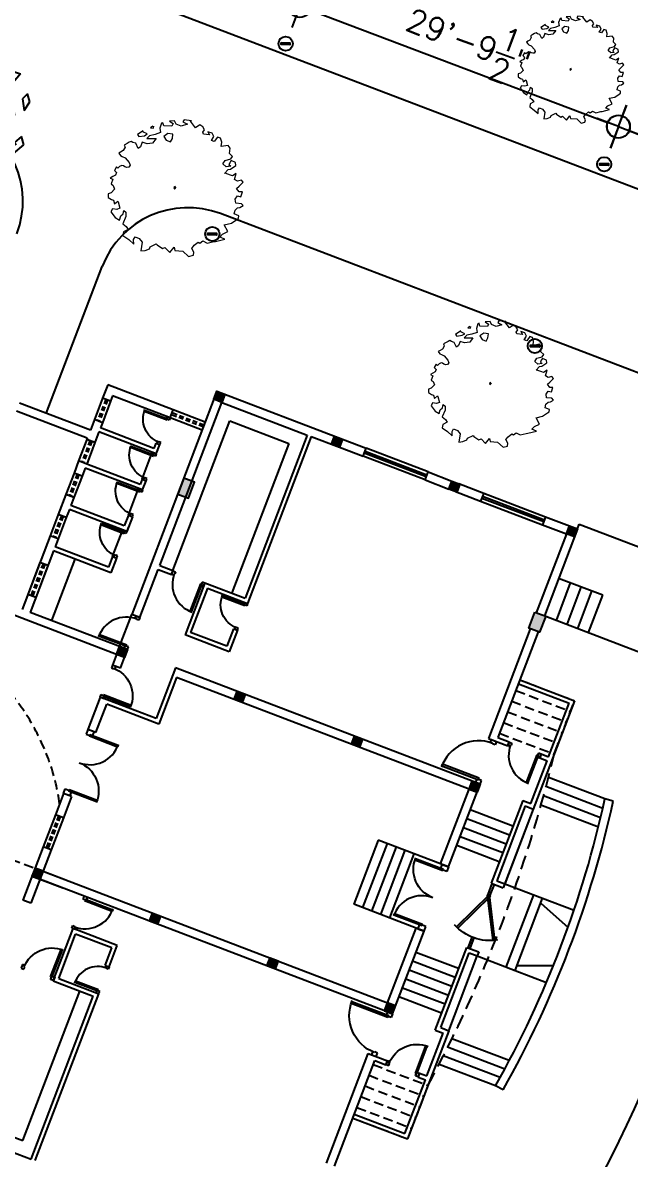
# Model space of a CAD drawing. Extents: x 2080 to 102399, y 2071 to 93424.
# Drawn here: x 78755 to 79393, y 79465 to 80658 of the extents above; entities that cross this region are included whole.
import ezdxf

# ---------------------------------------------------------------- set-up
doc = ezdxf.new("R2010")
doc.units = 0
doc.header["$LTSCALE"] = 20
doc.header["$MEASUREMENT"] = 0
doc.header["$PDMODE"] = 34
doc.header["$PDSIZE"] = 5
doc.linetypes.add('HIDDEN', pattern=[0.375, 0.25, -0.125])
for name, color, linetype in [('COLUMN', 31, 'Continuous'), ('DIMLINE', 254, 'Continuous'), ('DOOR', 1, 'Continuous'), ('ELEC', 11, 'Continuous'), ('proposed tree', 3, 'Continuous'), ('road', 2, 'Continuous'), ('wall', 13, 'Continuous'), ('WINDOW', 4, 'Continuous'), ('window sill', 5, 'Continuous')]:
    doc.layers.add(name, color=color, linetype=linetype)
for name, color, linetype, lineweight in [('h a t c h', 8, 'Continuous', 0), ('Mango tree', 96, 'Continuous', 5), ('sappotta', 114, 'Continuous', 5)]:
    doc.layers.add(name, color=color, linetype=linetype, lineweight=lineweight)
doc.styles.add('STYLE1', font='romans.shx')
doc.dimstyles.get("Standard").update_dxf_attribs({"dimtxt": 24, "dimasz": 12, "dimexe": 0.18, "dimexo": 0.0625, "dimgap": 0, "dimtad": 1, "dimzin": 1, "dimdsep": 46, "dimlunit": 4, "dimtxsty": 'STYLE1', "dimblk": 'BLK', "dimcen": 0, "dimse1": 1, "dimse2": 1, "dimclrt": 3, "dimazin": 0, "dimtfac": 1, "dimtix": 1, "dimtmove": 2, "dimatfit": 3, "dimldrblk": 'BLK', "dimfxl": 1, "dimtolj": 1, "dimtzin": 0, "dimarcsym": 0})

# ---------------------------------------------------------------- blocks, each defined once
blk = doc.blocks.new('NEEM')
at = {"layer": 'sappotta', "linetype": 'Continuous'}
for p, q in [((0.003, 1.132), (-0.083, 1.127)), ((0.03, 1.077), (0.003, 1.132)), ((0.162, 1.144), (0.142, 1.112)), ((0.283, 1.13), (0.162, 1.144)), ((0.267, 1.123), (0.283, 1.13)), ((-0.517, 0.963), (-0.614, 0.901)), ((-0.521, 0.945), (-0.521, 0.945)), ((-0.449, 0.913), (-0.521, 0.945)), ((-0.359, 1.043), (-0.396, 1.016)), ((-0.396, 1.016), (-0.345, 1.011)), ((-0.345, 1.011), (-0.34, 1.039)), ((-0.213, 1.092), (-0.242, 1.007)), ((-0.242, 1.007), (-0.23, 0.935)), ((-0.191, 1.099), (-0.213, 1.092)), ((-0.177, 1.048), (-0.191, 1.099)), ((-0.043, 1.039), (-0.177, 1.048)), ((-0.083, 1.127), (-0.023, 1.083)), ((-0.023, 1.083), (-0.043, 1.039)), ((0.114, 1.043), (0.03, 1.077)), ((0.216, 1.072), (0.114, 1.043)), ((0.142, 1.112), (0.216, 1.072)), ((0.351, 1.016), (0.267, 1.123)), ((0.421, 1.063), (0.351, 1.016)), ((0.473, 1.03), (0.421, 1.063)), ((0.472, 0.942), (0.501, 0.982)), ((0.483, 0.908), (0.472, 0.942)), ((0.501, 0.982), (0.473, 1.03)), ((0.551, 0.95), (0.581, 0.9)), ((0.627, 0.928), (0.551, 0.95)), ((-0.783, 0.757), (-0.83, 0.729)), ((-0.749, 0.774), (-0.783, 0.757)), ((-0.717, 0.789), (-0.749, 0.774)), ((-0.689, 0.772), (-0.717, 0.789)), ((-0.638, 0.758), (-0.689, 0.772)), ((-0.598, 0.672), (-0.638, 0.758)), ((-0.614, 0.901), (-0.589, 0.87)), ((-0.589, 0.87), (-0.494, 0.884)), ((-0.533, 0.776), (-0.562, 0.699)), ((-0.452, 0.75), (-0.533, 0.776)), ((-0.494, 0.884), (-0.449, 0.913)), ((-0.415, 0.884), (-0.459, 0.839)), ((-0.459, 0.839), (-0.303, 0.837)), ((-0.361, 0.762), (-0.452, 0.75)), ((-0.32, 0.906), (-0.415, 0.884)), ((-0.303, 0.837), (-0.361, 0.762)), ((-0.23, 0.935), (-0.32, 0.906)), ((-0.108, 0.922), (-0.177, 0.872)), ((-0.177, 0.872), (-0.139, 0.809)), ((-0.139, 0.809), (-0.067, 0.78)), ((-0.027, 0.908), (-0.108, 0.922)), ((-0.067, 0.78), (-0.034, 0.839)), ((-0.034, 0.839), (-0.027, 0.908)), ((0.581, 0.9), (0.483, 0.908)), ((0.616, 0.806), (0.654, 0.87)), ((0.66, 0.788), (0.616, 0.806)), ((0.654, 0.87), (0.627, 0.928)), ((0.715, 0.86), (0.66, 0.788)), ((0.762, 0.844), (0.715, 0.86)), ((0.783, 0.779), (0.762, 0.844)), ((0.776, 0.704), (0.783, 0.779)), ((-0.892, 0.613), (-0.923, 0.594)), ((-0.923, 0.594), (-0.895, 0.555)), ((-0.85, 0.638), (-0.892, 0.613)), ((-0.818, 0.692), (-0.85, 0.638)), ((-0.83, 0.729), (-0.826, 0.714)), ((-0.826, 0.714), (-0.818, 0.692)), ((-0.562, 0.699), (-0.598, 0.672)), ((0.888, 0.723), (0.776, 0.704)), ((0.924, 0.679), (0.888, 0.723)), ((0.913, 0.591), (0.924, 0.679)), ((0.964, 0.541), (0.913, 0.591)), ((-0.87, 0.389), (-0.908, 0.372)), ((-0.895, 0.555), (-0.868, 0.54)), ((-0.846, 0.386), (-0.87, 0.389)), ((-0.868, 0.54), (-0.818, 0.517)), ((-0.821, 0.367), (-0.846, 0.386)), ((-0.818, 0.517), (-0.752, 0.44)), ((-0.735, 0.394), (-0.757, 0.361)), ((-0.752, 0.44), (-0.735, 0.394)), ((0.804, 0.415), (0.84, 0.475)), ((0.86, 0.367), (0.804, 0.415)), ((0.84, 0.475), (0.934, 0.5)), ((0.933, 0.378), (0.86, 0.367)), ((0.917, 0.437), (0.904, 0.404)), ((0.904, 0.404), (0.933, 0.378)), ((0.942, 0.471), (0.917, 0.437)), ((0.93, 0.332), (1.018, 0.389)), ((0.934, 0.5), (0.964, 0.541)), ((1.014, 0.439), (0.942, 0.471)), ((1.018, 0.389), (1.014, 0.439)), ((-1.023, 0.208), (-1.062, 0.182)), ((-0.978, 0.229), (-1.023, 0.208)), ((-0.96, 0.366), (-0.994, 0.31)), ((-0.994, 0.31), (-0.961, 0.275)), ((-0.961, 0.275), (-0.978, 0.229)), ((-0.935, 0.345), (-0.96, 0.366)), ((-0.908, 0.372), (-0.935, 0.345)), ((-0.788, 0.359), (-0.821, 0.367)), ((-0.757, 0.361), (-0.788, 0.359)), ((0.829, 0.259), (0.888, 0.326)), ((0.838, 0.262), (0.829, 0.259)), ((0.931, 0.228), (0.838, 0.262)), ((0.888, 0.326), (0.93, 0.332)), ((0.962, 0.217), (0.931, 0.228)), ((1.025, 0.259), (0.962, 0.217)), ((0.996, 0.16), (1.025, 0.259)), ((-1.062, 0.182), (-1.02, 0.162)), ((-1.02, 0.162), (-1.049, 0.084)), ((-1.049, 0.084), (-1.017, 0.059)), ((-1.017, 0.059), (-0.991, -0.002)), ((0.02, 0.041), (-0.009, 0.024)), ((-0.009, 0.024), (0, 0)), ((0, 0), (0.014, 0.011)), ((0.014, 0.011), (0.027, 0.031)), ((1.046, 0.129), (0.996, 0.16)), ((1.029, 0.011), (1.074, 0.049)), ((1.074, -0.047), (1.029, 0.011)), ((1.109, 0.149), (1.046, 0.129)), ((1.074, 0.049), (1.137, 0.114)), ((1.137, 0.114), (1.109, 0.149)), ((-1.097, -0.077), (-1.098, -0.14)), ((-1.098, -0.14), (-1.044, -0.173)), ((-1.048, -0.062), (-1.097, -0.077)), ((-0.991, -0.002), (-1.048, -0.062)), ((-1.044, -0.173), (-1.007, -0.185)), ((-1.007, -0.185), (-0.992, -0.244)), ((1.007, -0.166), (1.046, -0.114)), ((1.016, -0.234), (1.007, -0.166)), ((1.046, -0.114), (1.1, -0.129)), ((1.129, -0.047), (1.074, -0.047)), ((1.1, -0.129), (1.129, -0.047)), ((-1.025, -0.325), (-1.052, -0.378)), ((-0.953, -0.336), (-1.025, -0.325)), ((-0.992, -0.244), (-0.937, -0.198)), ((-0.902, -0.318), (-0.953, -0.336)), ((-0.937, -0.198), (-0.93, -0.213)), ((-0.93, -0.213), (-0.902, -0.318)), ((-0.848, -0.411), (-0.837, -0.355)), ((-0.837, -0.355), (-0.803, -0.383)), ((0.992, -0.411), (1.004, -0.349)), ((1.004, -0.349), (1.045, -0.311)), ((1.11, -0.243), (1.016, -0.234)), ((1.045, -0.311), (1.083, -0.306)), ((1.083, -0.306), (1.137, -0.273)), ((1.137, -0.273), (1.11, -0.243)), ((-1.052, -0.378), (-0.982, -0.471)), ((-0.982, -0.471), (-0.91, -0.516)), ((-0.91, -0.516), (-0.888, -0.446)), ((-0.888, -0.446), (-0.848, -0.411)), ((-0.803, -0.452), (-0.853, -0.576)), ((-0.803, -0.383), (-0.803, -0.452)), ((0.943, -0.565), (1.032, -0.503)), ((1.066, -0.443), (0.992, -0.411)), ((1.032, -0.503), (1.061, -0.484)), ((1.061, -0.484), (1.066, -0.443)), ((-0.853, -0.576), (-0.797, -0.619)), ((-0.844, -0.71), (-0.852, -0.77)), ((-0.766, -0.668), (-0.844, -0.71)), ((-0.797, -0.619), (-0.766, -0.668)), ((0.751, -0.797), (0.797, -0.747)), ((0.797, -0.747), (0.887, -0.704)), ((0.826, -0.591), (0.943, -0.565)), ((0.887, -0.704), (0.826, -0.591)), ((-0.852, -0.77), (-0.758, -0.838)), ((-0.758, -0.838), (-0.675, -0.912)), ((-0.676, -0.836), (-0.649, -0.791)), ((-0.675, -0.912), (-0.676, -0.836)), ((-0.649, -0.791), (-0.582, -0.82)), ((-0.582, -0.82), (-0.534, -0.881)), ((-0.534, -0.881), (-0.554, -1.025)), ((-0.401, -0.955), (-0.302, -0.907)), ((-0.302, -0.907), (-0.286, -0.926)), ((-0.286, -0.926), (-0.197, -0.986)), ((0.287, -0.982), (0.327, -0.932)), ((0.327, -0.932), (0.391, -0.879)), ((0.391, -0.879), (0.423, -0.897)), ((0.423, -0.897), (0.47, -0.86)), ((0.47, -0.86), (0.543, -0.896)), ((0.543, -0.896), (0.652, -0.871)), ((0.652, -0.871), (0.68, -0.867)), ((0.68, -0.867), (0.834, -0.828)), ((0.834, -0.828), (0.751, -0.797)), ((-0.554, -1.025), (-0.486, -1.015)), ((-0.486, -1.015), (-0.413, -0.988)), ((-0.413, -0.988), (-0.401, -0.955)), ((-0.197, -0.986), (-0.157, -0.969)), ((-0.157, -0.969), (-0.078, -1.049)), ((-0.078, -1.049), (-0.006, -0.96)), ((-0.006, -0.96), (0.006, -1.017)), ((0.006, -1.017), (0.139, -1.026)), ((0.139, -1.026), (0.236, -1.115)), ((0.236, -1.115), (0.314, -1.096)), ((0.324, -1.046), (0.287, -0.982)), ((0.314, -1.096), (0.324, -1.046))]:
    blk.add_line(p, q, dxfattribs=at)
blk = doc.blocks.new('DR1H902')
at = {"color": 0}
for p, q in [((-0.5, 0), (-0.5, 1)), ((-0.5, 1), (-0.45, 1)), ((-0.45, 0), (-0.45, 1)), ((-0.5, 0), (-0.45, 0))]:
    blk.add_line(p, q, dxfattribs=at)
blk.add_arc((-0.5, 0), 1, 0, 91.707, dxfattribs=at)
blk = doc.blocks.new('A$C3B4262AC')
at = {"layer": 'DOOR'}
for p, q in [((0, 4), (0, 0)), ((2.5, 4), (0, 4)), ((0, 0), (3, 0)), ((2.5, 2.25), (2.5, 4)), ((3, 2.25), (2.5, 2.25)), ((3, 0), (3, 2.25))]:
    blk.add_line(p, q, dxfattribs=at)
blk = doc.blocks.new('A$C1F9E242A')
blk.add_blockref('A$C3B4262AC', (0, 0))
at = {"xscale": -1}
blk.add_blockref('A$C3B4262AC', (36, 0), dxfattribs=at)
at = {"layer": 'DOOR', "xscale": -31, "yscale": 31, "zscale": 68.88888888888889}
blk.add_blockref('DR1H902', (18, 2.25), dxfattribs=at)
blk = doc.blocks.new('*U56')
at = {"rotation": 269.9999999999978}
blk.add_blockref('A$C1F9E242A', (-18, 20), dxfattribs=at)
blk = doc.blocks.new('DO')
at = {"layer": 'DOOR', "yscale": 18, "zscale": 40}
for p, xscale in [((-9, 0), 18), ((9, 0), -18)]:
    blk.add_blockref('DR1H902', p, dxfattribs=dict(at, xscale=xscale))
blk = doc.blocks.new('A$C68234498')
for name, p, xscale, yscale, zscale in [('DO', (-20.96, 2.29), 1.022895622895248, 1.022895622895248, 1.022895622895248), ('A$C3B4262AC', (-41.92, 0), 1.018181818181802, 1.018181818181802, 1.018181818181802)]:
    blk.add_blockref(name, p, dxfattribs=dict(xscale=xscale, yscale=yscale, zscale=zscale))
at = {"extrusion": (0, 0, -1), "xscale": 1.018181818181802, "yscale": 1.018181818181802, "zscale": -1.018181818181818}
blk.add_blockref('A$C3B4262AC', (0, 0), dxfattribs=at)
blk = doc.blocks.new('*U58')
at = {"layer": 'DOOR', "xscale": 0.8588779641413566, "yscale": 0.8588779641413566, "zscale": 0.8588779641413566, "rotation": 89.99999999999787}
blk.add_blockref('A$C68234498', (-14.49, 19.99), dxfattribs=at)
blk = doc.blocks.new('*U59')
at = {"rotation": 359.9999999999992}
blk.add_blockref('A$C1F9E242A', (-36, -2), dxfattribs=at)
blk = doc.blocks.new('*U60')
at = {"xscale": -1, "rotation": 359.9999999999996}
blk.add_blockref('A$C1F9E242A', (0, -2), dxfattribs=at)
blk = doc.blocks.new('*U61')
at = {"xscale": -1, "rotation": 269.9999999999982}
blk.add_blockref('A$C1F9E242A', (-18, -16), dxfattribs=at)
blk = doc.blocks.new('*U62')
at = {"layer": 'DOOR', "xscale": -0.8588779641413566, "yscale": 0.8588779641411275, "zscale": 0.8588779641413162, "rotation": 269.9999999999981}
blk.add_blockref('A$C68234498', (-18.49, 19.99), dxfattribs=at)
blk = doc.blocks.new('A$C51655814')
at = {"layer": 'DOOR', "color": 4}
for p, q in [((23.9, 0), (2.7, 43.2)), ((25.7, 0.9), (4.5, 44.1)), ((22.1, 0.9), (43.3, 44.1)), ((23.9, 0), (45.1, 43.2)), ((23.9, 0), (22.1, 0.9)), ((23.9, 0), (25.7, 0.9))]:
    blk.add_line(p, q, dxfattribs=at)
blk.add_arc((23.9, -1.7), 49.7, 61.2206, 118.7794, dxfattribs=at)
blk = doc.blocks.new('*U33')
at = {"xscale": -1, "rotation": 89.99999999999815}
blk.add_blockref('A$C1F9E242A', (-14, 20), dxfattribs=at)
blk = doc.blocks.new('*U57')
at = {"xscale": -1, "rotation": 269.9999999999982}
blk.add_blockref('A$C1F9E242A', (-18, -16), dxfattribs=at)
blk = doc.blocks.new('*U54')
at = {"xscale": -1}
blk.add_blockref('A$C1F9E242A', (0, -2), dxfattribs=at)
blk = doc.blocks.new('*U34')
at = {"rotation": 89.99999999999781}
blk.add_blockref('A$C1F9E242A', (-14, -16), dxfattribs=at)
blk = doc.blocks.new('A$C11004812')
at = {"layer": 'h a t c h'}
for points in [[(288.8, 1419.7), (279.8, 1419.7), (279.8, 1410.7), (288.8, 1410.7)], [(537.7, 1419.7), (528.8, 1419.7), (528.8, 1410.7), (537.7, 1410.7)], [(708.8, 1419.7), (708.8, 1407.7), (726.8, 1407.7), (726.8, 1419.7)], [(815.3, 1419.7), (824.3, 1419.7), (824.3, 1410.7), (815.3, 1410.7)], [(288.8, 1287.7), (279.8, 1287.7), (279.8, 1278.7), (288.8, 1278.7)], [(537.7, 1287.7), (528.8, 1287.7), (528.8, 1278.7), (537.7, 1278.7)], [(815.3, 1287.7), (824.3, 1287.7), (824.3, 1278.7), (815.3, 1278.7)], [(288.8, 1155.7), (279.8, 1155.7), (279.8, 1146.7), (288.8, 1146.7)], [(537.7, 1155.7), (528.8, 1155.7), (528.8, 1146.7), (537.7, 1146.7)], [(815.3, 1155.7), (824.3, 1155.7), (824.3, 1146.7), (815.3, 1146.7)], [(288.8, 1023.7), (279.8, 1023.7), (279.8, 1014.7), (288.8, 1014.7)], [(537.7, 1023.7), (528.8, 1023.7), (528.8, 1014.7), (537.7, 1014.7)], [(708.8, 1025.2), (708.8, 1013.2), (726.8, 1013.2), (726.8, 1025.2)], [(824.3, 1023.7), (815.3, 1023.7), (815.3, 1014.7), (824.3, 1014.7)]]:
    blk.add_hatch(color=256, dxfattribs=at).paths.add_polyline_path(points)
at = {"linetype": 'HIDDEN', "ltscale": 2}
for p, q in [((288.8, 1491.8), (288.8, 1419.7)), ((162.8, 1014.7), (162.8, 953.2)), ((174.8, 1014.7), (174.8, 953.2)), ((186.8, 1014.7), (186.8, 953.2)), ((198.8, 1014.7), (198.8, 953.2)), ((210.8, 1014.7), (210.8, 953.2)), ((222.8, 1014.7), (222.8, 953.2)), ((594.8, 1014.7), (594.8, 953.2)), ((606.8, 1014.7), (606.8, 953.2)), ((618.8, 1014.7), (618.8, 953.2)), ((630.8, 1014.7), (630.8, 953.2)), ((642.8, 1014.7), (642.8, 953.2)), ((654.8, 1014.7), (654.8, 953.2)), ((222.8, 953.2), (162.8, 953.2)), ((594.8, 953.2), (654.8, 953.2))]:
    blk.add_line(p, q, dxfattribs=at)
for p, q in [((606.8, 1496.2), (537.7, 1496.2)), ((768.8, 965.2), (768.8, 1014.7)), ((829.5, 1014.7), (829.5, -13.5)), ((726.8, 1013.2), (726.8, 761.2)), ((726.8, 1001.2), (768.8, 1001.2)), ((726.8, 989.2), (768.8, 989.2)), ((726.8, 977.2), (768.8, 977.2)), ((726.8, 965.2), (768.8, 965.2)), ((247.6, 886.8), (247.6, 950.2)), ((257.6, 885.3), (257.6, 949.2)), ((267.6, 884), (267.6, 948.1)), ((277.6, 882.7), (277.6, 947.2)), ((539.9, 882.7), (539.9, 947.2)), ((549.9, 884), (549.9, 948.1)), ((559.9, 885.3), (559.9, 949.2)), ((569.9, 886.8), (569.9, 950.2)), ((246.8, 877.8), (247.6, 886.8)), ((570.7, 877.8), (569.9, 886.8))]:
    blk.add_line(p, q)
at = {"ltscale": 5}
for p, q in [((623.3, 1460.2), (653.3, 1460.2)), ((623.3, 1460.2), (653.3, 1460.2)), ((669.8, 1460.2), (699.8, 1460.2)), ((669.8, 1460.2), (699.8, 1460.2)), ((710.2, 1460.2), (740.3, 1460.2)), ((710.2, 1460.2), (740.3, 1460.2)), ((444.7, 1093.7), (372.7, 1093.7)), ((372.7, 1023.7), (372.7, 1093.7)), ((444.7, 1023.7), (444.7, 1093.7)), ((444.7, 1083.7), (372.7, 1083.7)), ((444.7, 1073.7), (372.7, 1073.7)), ((444.7, 1063.7), (372.7, 1063.7)), ((444.7, 1053.7), (372.7, 1053.7)), ((298.8, 966.8), (298.8, 1014.7)), ((308.8, 966.8), (308.8, 1014.7)), ((318.8, 966.8), (318.8, 1014.7)), ((328.8, 966.8), (328.8, 1014.7)), ((338.8, 966.8), (338.8, 1014.7)), ((348.8, 966.8), (348.8, 1014.7)), ((468.7, 966.8), (468.7, 1014.7)), ((478.7, 966.8), (478.7, 1014.7)), ((488.7, 966.8), (488.7, 1014.7)), ((498.7, 966.8), (498.7, 1014.7)), ((508.7, 966.8), (508.7, 1014.7)), ((824.3, 1014.7), (829.5, 1014.7)), ((284.3, 953.2), (368.2, 953.2)), ((368.2, 953.2), (368.2, 910.7)), ((533.2, 953.2), (449.2, 953.2)), ((449.2, 953.2), (449.2, 910.7)), ((368.2, 920.7), (449.2, 920.7)), ((368.2, 910.7), (449.2, 910.7)), ((368.2, 910.7), (368.2, 875.4)), ((373.6, 910.7), (387.4, 874.9)), ((443.9, 910.7), (430.1, 874.9)), ((449.2, 910.7), (449.2, 875.4))]:
    blk.add_line(p, q, dxfattribs=at)
at = {"linetype": 'HIDDEN', "ltscale": 2}
blk.add_arc((248.6, 1623), 232.4, 298.979, 341.3594, dxfattribs=at)
for radius, start, end in [(1076.8, 261.3946, 278.6054), (1085.8, 261.4196, 278.5804)]:
    blk.add_arc((408.7, 1951.5), radius, start, end)
at = {"ltscale": 5}
blk.add_arc((408.7, 2624.3), 1887, 260.8522, 279.1478, dxfattribs=at)
at = {"layer": 'COLUMN'}
for p, q in [((279.8, 1023.8), (288.8, 1023.8)), ((279.8, 1023.7), (279.8, 1014.7)), ((279.8, 1014.7), (288.8, 1014.7)), ((288.8, 1014.7), (288.8, 1023.7)), ((528.8, 1023.7), (537.7, 1023.7)), ((528.8, 1023.7), (528.8, 1014.7)), ((528.8, 1014.7), (537.7, 1014.7)), ((537.7, 1014.7), (537.7, 1023.7))]:
    blk.add_line(p, q, dxfattribs=at)
for points in [[(279.8, 1410.7), (288.8, 1410.7), (288.8, 1419.7), (279.8, 1419.7)], [(537.7, 1410.7), (528.8, 1410.7), (528.8, 1419.7), (537.7, 1419.7)], [(708.8, 1419.7), (708.8, 1407.7), (726.8, 1407.7), (726.8, 1419.7)], [(824.3, 1410.7), (815.3, 1410.7), (815.3, 1419.7), (824.3, 1419.7)], [(279.8, 1287.7), (288.8, 1287.7), (288.8, 1278.7), (279.8, 1278.7)], [(528.8, 1287.7), (537.7, 1287.7), (537.7, 1278.7), (528.8, 1278.7)], [(815.3, 1287.7), (824.3, 1287.7), (824.3, 1278.7), (815.3, 1278.7)], [(279.8, 1155.7), (288.8, 1155.7), (288.8, 1146.7), (279.8, 1146.7)], [(528.8, 1155.7), (537.7, 1155.7), (537.7, 1146.7), (528.8, 1146.7)], [(815.3, 1155.7), (824.3, 1155.7), (824.3, 1146.7), (815.3, 1146.7)], [(726.8, 1025.2), (726.8, 1013.2), (708.8, 1013.2), (708.8, 1025.2)], [(824.3, 1014.7), (815.3, 1014.7), (815.3, 1023.7), (824.3, 1023.7)]]:
    blk.add_lwpolyline(points, close=True, dxfattribs=at)
at = {"layer": 'wall'}
for p, q in [((729.8, 1529.2), (729.8, 1608.7)), ((738.8, 1529.2), (738.8, 1608.7)), ((620.3, 1529.2), (537.7, 1529.2)), ((554.3, 1520.2), (554.3, 1529.2)), ((590.2, 1520.2), (590.2, 1529.2)), ((620.3, 1520.2), (620.3, 1529.2)), ((666.8, 1529.2), (644.3, 1529.2)), ((644.3, 1520.2), (644.3, 1529.2)), ((666.8, 1520.2), (666.8, 1529.2)), ((704.3, 1529.2), (690.8, 1529.2)), ((690.8, 1520.2), (690.8, 1529.2)), ((704.3, 1520.2), (704.3, 1529.2)), ((729.8, 1529.2), (728.3, 1529.2)), ((728.3, 1520.2), (728.3, 1529.2)), ((750.7, 1529.2), (738.8, 1529.2)), ((750.7, 1529.2), (738.8, 1529.2)), ((750.7, 1520.2), (750.7, 1529.2)), ((789.8, 1529.2), (774.8, 1529.2)), ((789.8, 1529.2), (774.8, 1529.2)), ((774.8, 1520.2), (774.8, 1529.2)), ((789.8, 1455.7), (789.8, 1529.2)), ((606.8, 1520.2), (537.7, 1520.2)), ((537.7, 1410.7), (537.7, 1520.2)), ((606.8, 1455.7), (606.8, 1520.2)), ((620.3, 1520.2), (611.3, 1520.2)), ((611.3, 1460.2), (611.3, 1520.2)), ((653.3, 1520.2), (644.3, 1520.2)), ((653.3, 1455.7), (653.3, 1520.2)), ((666.8, 1520.2), (657.8, 1520.2)), ((657.8, 1460.2), (657.8, 1520.2)), ((699.8, 1520.2), (690.8, 1520.2)), ((699.8, 1455.7), (699.8, 1520.2)), ((704.3, 1460.2), (704.3, 1520.2)), ((740.3, 1520.2), (728.3, 1520.2)), ((740.3, 1455.7), (740.3, 1520.2)), ((750.7, 1520.2), (744.8, 1520.2)), ((744.8, 1460.2), (744.8, 1520.2)), ((780.8, 1520.2), (774.8, 1520.2)), ((780.8, 1455.7), (780.8, 1520.2)), ((623.3, 1455.7), (606.8, 1455.7)), ((623.3, 1460.2), (611.3, 1460.2)), ((623.3, 1460.2), (623.3, 1455.7)), ((657.8, 1455.7), (653.3, 1455.7)), ((669.8, 1455.7), (653.3, 1455.7)), ((669.8, 1460.2), (657.8, 1460.2)), ((669.8, 1460.2), (669.8, 1455.7)), ((699.8, 1455.7), (710.2, 1455.7)), ((710.2, 1460.2), (704.3, 1460.2)), ((710.2, 1460.2), (710.2, 1455.7)), ((710.2, 1460.2), (710.2, 1455.7)), ((740.3, 1455.7), (750.7, 1455.7)), ((740.3, 1455.7), (744.8, 1455.7)), ((750.7, 1460.2), (744.8, 1460.2)), ((750.7, 1460.2), (750.7, 1455.7)), ((750.7, 1460.2), (750.7, 1455.7)), ((780.8, 1455.7), (789.8, 1455.7)), ((2.2, 1419.7), (2.2, 1314.7)), ((279.8, 1014.7), (279.8, 1419.7)), ((288.8, 1419.7), (288.8, 1023.7)), ((372.7, 1410.7), (372.7, 1419.7)), ((480.8, 1419.7), (444.7, 1419.7)), ((444.7, 1410.7), (444.7, 1419.7)), ((528.8, 1419.7), (516.8, 1419.7)), ((824.3, 1419.7), (573.7, 1419.7)), ((573.7, 1410.7), (573.7, 1419.7)), ((824.3, 1419.7), (824.3, 1278.7)), ((279.8, 1410.7), (279.8, 1385.1)), ((288.8, 1410.7), (288.8, 1385.1)), ((627.7, 1410.7), (627.7, 1395.8)), ((632.2, 1410.7), (632.2, 1395.8)), ((632.2, 1410.7), (815.3, 1410.7)), ((815.3, 1410.7), (815.3, 1314.7)), ((632.2, 1395.8), (627.7, 1395.8)), ((185.2, 1359.8), (185.2, 1314.7)), ((632.2, 1359.8), (632.2, 1314.7)), ((189.7, 1355.3), (189.7, 1310.2)), ((537.7, 1014.7), (537.7, 1356.8)), ((627.7, 1355.3), (627.7, 1310.2)), ((2.2, 1314.7), (185.2, 1314.7)), ((219.7, 1314.7), (219.7, 1310.2)), ((219.7, 1314.7), (239.3, 1314.7)), ((597.7, 1314.7), (578.2, 1314.7)), ((597.7, 1314.7), (597.7, 1310.2)), ((815.3, 1314.7), (632.2, 1314.7)), ((2.2, 1310.2), (189.7, 1310.2)), ((219.7, 1310.2), (243.8, 1310.2)), ((597.7, 1310.2), (573.7, 1310.2)), ((815.3, 1310.2), (627.7, 1310.2)), ((815.3, 1310.2), (815.3, 1278.7)), ((815.3, 1278.7), (815.3, 1252)), ((824.3, 1278.7), (824.3, 1252)), ((815.3, 1252), (824.3, 1252)), ((815.3, 1182.5), (815.3, 1155.7)), ((815.3, 1182.5), (824.3, 1182.5)), ((824.3, 1182.5), (824.3, 1155.7)), ((815.3, 1148.1), (815.3, 1120)), ((824.3, 1148.1), (824.3, 1120)), ((824.3, 1120), (815.3, 1120)), ((815.3, 1050.5), (815.3, 1023.7)), ((824.3, 1050.5), (815.3, 1050.5)), ((824.3, 1050.5), (824.3, 1014.7)), ((108.8, 1023.7), (231.8, 1023.7)), ((108.8, 1014.7), (227.3, 1014.7)), ((162.8, 1014.7), (162.8, 953.2)), ((167.3, 1014.7), (167.3, 957.8)), ((227.3, 1014.7), (227.3, 1002)), ((231.8, 1023.7), (231.8, 1002)), ((279.8, 1014.7), (288.8, 1014.7)), ((279.8, 1014.7), (372.7, 1014.7)), ((288.8, 1023.7), (372.7, 1023.7)), ((372.7, 1014.7), (372.7, 1023.7)), ((444.7, 1023.7), (528.8, 1023.7)), ((444.7, 1014.7), (537.7, 1014.7)), ((444.7, 1014.7), (444.7, 1023.7)), ((537.7, 1014.7), (528.8, 1014.7)), ((585.7, 1023.7), (585.7, 1002)), ((708.8, 1023.7), (585.7, 1023.7)), ((590.2, 1014.7), (590.2, 1002)), ((590.2, 1014.7), (590.2, 1002)), ((708.8, 1014.7), (590.2, 1014.7)), ((650.3, 1014.7), (650.3, 957.8)), ((654.8, 1014.7), (654.8, 953.2)), ((815.3, 1023.7), (726.8, 1023.7)), ((824.3, 1014.7), (726.8, 1014.7)), ((227.3, 1002), (231.8, 1002)), ((590.2, 1002), (585.7, 1002)), ((227.3, 966), (227.3, 957.8)), ((227.3, 966), (231.8, 966)), ((231.8, 966), (231.8, 957.8)), ((279.8, 966.8), (372.7, 966.8)), ((279.8, 966.8), (279.8, 957.8)), ((372.7, 966.8), (372.7, 953.2)), ((537.7, 966.8), (444.7, 966.8)), ((444.7, 966.8), (444.7, 953.2)), ((537.7, 966.8), (537.7, 957.8)), ((590.2, 966), (585.7, 966)), ((585.7, 966), (585.7, 957.8)), ((590.2, 966), (590.2, 957.8)), ((590.2, 966), (590.2, 957.8)), ((167.3, 957.8), (227.3, 957.8)), ((231.8, 957.8), (279.8, 957.8)), ((284.3, 962.2), (368.2, 962.2)), ((284.3, 962.2), (284.3, 953.2)), ((368.2, 962.2), (368.2, 953.2)), ((533.2, 962.2), (449.2, 962.2)), ((449.2, 962.2), (449.2, 953.2)), ((533.2, 962.2), (533.2, 953.2)), ((537.7, 957.8), (585.7, 957.8)), ((590.2, 957.8), (650.3, 957.8)), ((284.3, 953.2), (162.8, 953.2)), ((372.7, 953.2), (368.2, 953.2)), ((654.8, 953.2), (444.7, 953.2))]:
    blk.add_line(p, q, dxfattribs=at)
at = {"layer": 'wall', "ltscale": 5}
for p, q in [((528.8, 1419.7), (528.8, 1548.7)), ((312.8, 1419.7), (252.8, 1419.7)), ((252.8, 1410.7), (252.8, 1419.7)), ((312.8, 1410.7), (312.8, 1419.7)), ((372.7, 1419.7), (348.8, 1419.7)), ((348.8, 1410.7), (348.8, 1419.7)), ((480.8, 1356.8), (480.8, 1419.7)), ((516.8, 1410.7), (516.8, 1419.7)), ((312.8, 1410.7), (252.8, 1410.7)), ((372.7, 1410.7), (348.8, 1410.7)), ((444.7, 1410.7), (476.3, 1410.7)), ((476.3, 1352.3), (476.3, 1410.7)), ((516.8, 1410.7), (537.7, 1410.7)), ((573.7, 1410.7), (627.7, 1410.7)), ((623.3, 1410.7), (623.3, 1410.7)), ((185.2, 1359.8), (243.8, 1359.8)), ((243.8, 1310.2), (243.8, 1359.8)), ((632.2, 1359.8), (573.7, 1359.8)), ((573.7, 1310.2), (573.7, 1359.8)), ((189.7, 1355.3), (239.3, 1355.3)), ((239.3, 1314.7), (239.3, 1355.3)), ((528.8, 1352.3), (476.3, 1352.3)), ((537.7, 1356.8), (480.8, 1356.8)), ((528.8, 1023.7), (528.8, 1352.3)), ((627.7, 1355.3), (578.2, 1355.3)), ((578.2, 1314.7), (578.2, 1355.3))]:
    blk.add_line(p, q, dxfattribs=at)
at = {"layer": 'wall', "color": 7}
for p, q in [((537.7, 1419.7), (573.7, 1419.7)), ((17.2, 1395.8), (17.2, 1329.7)), ((632.2, 1395.8), (800.2, 1395.8)), ((800.2, 1395.8), (800.2, 1329.7)), ((17.2, 1329.7), (185.2, 1329.7)), ((800.2, 1329.7), (632.2, 1329.7))]:
    blk.add_line(p, q, dxfattribs=at)
at = {"layer": 'wall', "color": 9, "linetype": 'HIDDEN', "ltscale": 3}
blk.add_arc((408.7, 2388.3), 1447.1, 262.6151, 277.3849, dxfattribs=at)
at = {"layer": 'WINDOW', "linetype": 'HIDDEN'}
for p, q in [((590.2, 1525.7), (554.3, 1525.7)), ((590.2, 1523.7), (554.3, 1523.7)), ((644.3, 1525.7), (620.3, 1525.7)), ((644.3, 1523.7), (620.3, 1523.7)), ((690.8, 1525.7), (666.8, 1525.7)), ((690.8, 1523.7), (666.8, 1523.7)), ((728.3, 1525.7), (704.3, 1525.7)), ((728.3, 1523.7), (704.3, 1523.7)), ((774.8, 1525.7), (750.7, 1525.7)), ((774.8, 1523.7), (750.7, 1523.7)), ((784.3, 1419.7), (784.3, 1455.7)), ((786.3, 1419.7), (786.3, 1455.7)), ((348.8, 1416.3), (312.8, 1416.3)), ((348.8, 1414.3), (312.8, 1414.3))]:
    blk.add_line(p, q, dxfattribs=at)
at = {"layer": 'WINDOW'}
for p, q in [((818.8, 1182.5), (818.8, 1252)), ((820.8, 1182.5), (820.8, 1252)), ((818.8, 1120), (818.8, 1050.5)), ((820.8, 1120), (820.8, 1050.5)), ((384.7, 965.6), (372.7, 965.6)), ((384.7, 963.2), (372.7, 963.2)), ((384.7, 965.6), (384.7, 963.2)), ((432.7, 965.6), (444.7, 965.6)), ((432.7, 965.6), (432.7, 963.2)), ((432.7, 963.2), (444.7, 963.2))]:
    blk.add_line(p, q, dxfattribs=at)
at = {"layer": 'window sill'}
for p, q in [((590.2, 1529.2), (554.3, 1529.2)), ((644.3, 1529.2), (620.3, 1529.2)), ((690.8, 1529.2), (666.8, 1529.2)), ((728.3, 1529.2), (704.3, 1529.2)), ((774.8, 1529.2), (750.7, 1529.2)), ((590.2, 1520.2), (554.3, 1520.2)), ((644.3, 1520.2), (620.3, 1520.2)), ((690.8, 1520.2), (666.8, 1520.2)), ((728.3, 1520.2), (704.3, 1520.2)), ((774.8, 1520.2), (750.7, 1520.2)), ((780.8, 1419.7), (780.8, 1455.7)), ((789.8, 1419.7), (789.8, 1455.7)), ((348.8, 1419.7), (312.8, 1419.7)), ((348.8, 1410.7), (312.8, 1410.7)), ((815.3, 1182.5), (815.3, 1252)), ((824.3, 1182.5), (824.3, 1252)), ((815.3, 1120), (815.3, 1050.5)), ((824.3, 1120), (824.3, 1050.5))]:
    blk.add_line(p, q, dxfattribs=at)
at = {"layer": 'DOOR'}
for name, p, xscale, yscale, zscale in [('*U54', (623.3, 1457.4), -0.8333333333284827, 0.8333333333330302, 0.8333333333333334), ('*U54', (669.8, 1457.4), -0.8333333333284827, 0.8333333333330302, 0.8333333333333334), ('*U54', (710.2, 1457.4), -0.8333333333284827, 0.8333333333330302, 0.8333333333333334), ('*U54', (750.7, 1457.4), -0.8333333333284827, 0.8333333333330302, 0.8333333333333334), ('*U59', (279.8, 1017.4), 1.33333333333394, 1.33333333333394, 1.33333333333394), ('*U60', (585.7, 1017.4), 1.33333333333394, 1.33333333333394, 1.33333333333394)]:
    blk.add_blockref(name, p, dxfattribs=dict(at, xscale=xscale, yscale=yscale, zscale=zscale))
at = {"layer": 'DOOR', "rotation": 90}
for name, p in [('*U61', (557.7, 1428.7)), ('*U34', (500.7, 1433.7)), ('*U33', (263.7, 1375.2))]:
    blk.add_blockref(name, p, dxfattribs=at)
at = {"layer": 'DOOR'}
for name, p, xscale, yscale, zscale, rotation in [('*U58', (412.7, 1448.7), 2, 2, 2, 90), ('*U57', (206.4, 1325.2), 0.8333333333330302, 0.8333333333330302, 0.8333333333330302, 90), ('*U57', (611.1, 1325.2), -0.8333333333330302, 0.8333333333330302, 0.8333333333333334, 270), ('*U62', (412.7, 1051.7), 2, 2, 2, 90)]:
    blk.add_blockref(name, p, dxfattribs=dict(at, xscale=xscale, yscale=yscale, zscale=zscale, rotation=rotation))
for p in [(203.7, 1375.8), (245.7, 982)]:
    blk.add_blockref('*U56', p, dxfattribs=at)
at = {"layer": 'DOOR', "xscale": -1}
for p in [(613.8, 1375.8), (571.8, 982)]:
    blk.add_blockref('*U56', p, dxfattribs=at)
at = {"layer": 'DOOR', "color": 4, "xscale": -1, "rotation": 91.48709482393829}
blk.add_blockref('A$C51655814', (432.1, 988.3), dxfattribs=at)
blk = doc.blocks.new('A$C0D9D42C5')
at = {"color": 3, "linetype": 'Continuous'}
for p, q in [((24.2, 179.1), (20.4, 175)), ((41.5, 174.4), (24.2, 179.1)), ((-72, 167.9), (-77.7, 160.5)), ((-58.2, 164.5), (-72, 167.9)), ((-11.6, 169.8), (-22.4, 168.1)), ((-22.4, 168.1), (-21.2, 163.6)), ((-17.8, 164.5), (-11.6, 169.8)), ((20.4, 175), (29.1, 172)), ((29.1, 172), (35.9, 169.9)), ((35.9, 169.9), (35.9, 169.9)), ((38.1, 167.6), (43.1, 170.2)), ((43.1, 170.2), (41.5, 174.4)), ((-77.7, 160.5), (-68, 158.6)), ((-68, 158.6), (-67.3, 161.4)), ((-68, 158.6), (-68, 158.6)), ((-66.4, 159), (-58.2, 164.5)), ((91.7, 158.1), (89.2, 148.9)), ((100, 141.4), (91.7, 158.1)), ((-111.8, 145.3), (-116.8, 138.1)), ((-100.8, 146.1), (-111.8, 145.3)), ((-107.8, 139), (-100.8, 146.1)), ((-96.3, 117.1), (-80.4, 145.2)), ((-80.4, 145.2), (-92.4, 140.1)), ((-58.1, 148), (-64.8, 146.3)), ((-64.8, 146.3), (-63.7, 140.8)), ((-61.7, 140.5), (-56, 144.3)), ((-56, 144.3), (-58.1, 148)), ((89.2, 148.9), (100, 141.4)), ((89.2, 148.9), (97.9, 142)), ((-116.8, 138.1), (-109.6, 137.3)), ((-109.6, 137.3), (-107.8, 139)), ((-92.4, 140.1), (-96.3, 117.1)), ((97.9, 142), (97.9, 142)), ((-129.1, 119.8), (-117.3, 119.2)), ((-123.8, 104.9), (-129.1, 119.8)), ((121, 106.5), (101.7, 130.3)), ((101.7, 130.3), (114.6, 124.4)), ((114.6, 124.4), (121, 106.5)), ((-110.8, 108), (-123.8, 104.9)), ((-117.3, 119.2), (-110.8, 108)), ((135.5, 102.4), (128.5, 115.1)), ((128.5, 115.1), (139.8, 111)), ((139.8, 111), (135.5, 102.4)), ((123.5, 102), (122.7, 98.1)), ((122.7, 98.1), (126.5, 95.9)), ((130.3, 96.7), (123.5, 102)), ((126.5, 95.9), (126.5, 95.9)), ((128.1, 93), (130.3, 96.7)), ((-154.6, 91.5), (-157.1, 80.9)), ((-146.8, 93.9), (-154.6, 91.5)), ((-139.5, 92), (-146.8, 93.9)), ((-138.6, 78.5), (-139.5, 92)), ((142.1, 91.2), (139.5, 77.4)), ((151.6, 69.1), (142.1, 91.2)), ((-157.1, 80.9), (-143.2, 78.1)), ((-143.2, 78.1), (-143.2, 78.1)), ((122.5, 77.8), (125.4, 67.9)), ((140, 69.5), (122.5, 77.8)), ((139.5, 77.4), (151.6, 69.1)), ((-153.6, 70.6), (-169.1, 53.5)), ((-160.5, 53.8), (-153.6, 70.6)), ((125.4, 67.9), (140, 69.5)), ((160.3, 64.8), (154.5, 61.3)), ((154.5, 61.3), (160.2, 50.7)), ((166.9, 57.3), (160.3, 64.8)), ((-169.1, 53.5), (-160.5, 53.8)), ((76.9, 57.1), (66.4, 50)), ((66.4, 50), (85.9, 40)), ((88.6, 50.7), (76.9, 57.1)), ((85.9, 40), (88.6, 50.7)), ((113.4, 56.3), (103.7, 53.4)), ((103.7, 53.4), (110.1, 42.1)), ((110.1, 42.1), (124.3, 51.8)), ((124.3, 51.8), (113.4, 56.3)), ((160.2, 50.7), (166.9, 57.3)), ((118.3, 29.1), (143.9, 46.7)), ((143.9, 46.7), (138, 28.3)), ((-170.4, 30.8), (-180.3, 31.8)), ((-180.3, 31.8), (-179.6, 21)), ((-176.6, 17.8), (-162.8, 26)), ((-162.8, 26), (-170.4, 30.8)), ((54.3, 33), (50.6, -3)), ((59.7, 10.2), (54.3, 33)), ((65, 35.4), (81.7, 17.2)), ((90.5, 22.5), (65, 35.4)), ((91.7, 34.5), (103.6, 13.7)), ((111.6, 22.4), (91.7, 34.5)), ((131.6, 32.3), (118.3, 29.1)), ((138, 28.3), (131.6, 32.3)), ((157.2, 33.4), (149.4, 29.9)), ((149.4, 29.9), (156.7, 27)), ((156.7, 27), (163.9, 20)), ((167.9, 32.6), (157.2, 33.4)), ((165.2, 19.3), (169.2, 25.1)), ((169.2, 25.1), (167.9, 32.6)), ((-179.6, 21), (-179.6, 21)), ((81.7, 17.2), (90.5, 22.5)), ((103.6, 13.7), (102.5, 17.7)), ((103.6, 13.7), (111.6, 22.4)), ((122.2, 14.6), (116.8, 4.5)), ((133.2, 17.3), (122.2, 14.6)), ((123.5, 1.9), (133.2, 17.3)), ((163.9, 20), (163.9, 20)), ((-2.2, 0.1), (-6.6, -2.2)), ((50.6, -3), (59.7, 10.2)), ((78.3, 0.5), (76.1, -3.1)), ((86.3, 1.5), (78.3, 0.5)), ((91.1, -4.2), (86.3, 1.5)), ((116.8, 4.5), (123.5, 1.9)), ((-6.6, -2.2), (-2.1, -4.7)), ((-2.1, -4.7), (0.5, -1.1)), ((24.8, -10.2), (11.2, -8.5)), ((11.2, -8.5), (26.8, -23.8)), ((37.7, -14.4), (24.8, -10.2)), ((76.1, -3.1), (76, -9.8)), ((76, -9.8), (80.3, -8.9)), ((79.9, -9.6), (86.1, -8.1)), ((80.3, -8.9), (80.3, -8.9)), ((86.1, -8.1), (91.1, -4.2)), ((98.3, -10.1), (96.9, -16.7)), ((105.4, -10.6), (98.3, -10.1)), ((117.9, -12.8), (105.4, -10.6)), ((139.4, -7), (131, -8.5)), ((131, -8.5), (135.6, -10.9)), ((135.6, -10.9), (140.5, -12.9)), ((149.2, -8.1), (139.4, -7)), ((145.6, -16.3), (149.2, -8.1)), ((157.3, -10.5), (146, -22.7)), ((155.1, -30.8), (157.3, -10.5)), ((178.7, -6.2), (167.2, -9.6)), ((167.2, -9.6), (171, -23.9)), ((182.9, -19.6), (178.7, -6.2)), ((26.8, -23.8), (37.7, -14.4)), ((42.3, -18.8), (41.7, -21.6)), ((41.7, -21.6), (42.7, -24.2)), ((47.7, -17.9), (42.3, -18.8)), ((44.6, -23.2), (49.4, -21.1)), ((49.4, -21.1), (47.7, -17.9)), ((96.9, -16.7), (104.1, -20.8)), ((104.1, -20.8), (117.9, -12.8)), ((119.1, -21.1), (122.3, -33.4)), ((132.1, -23.2), (119.1, -21.1)), ((136.7, -34.8), (132.1, -23.2)), ((140.5, -12.9), (141.2, -15.3)), ((141.2, -15.3), (141.6, -15.5)), ((146, -22.7), (146.5, -35.9)), ((170.5, -28.2), (182.9, -19.6)), ((-178.8, -24.2), (-168.5, -25.4)), ((-175.2, -37.9), (-178.8, -24.2)), ((-168.5, -25.4), (-175.2, -37.9)), ((32, -34.8), (11.1, -38)), ((14.2, -51.8), (32, -34.8)), ((59.3, -24), (52.8, -48.1)), ((60.5, -32), (59.3, -24)), ((68.4, -39.5), (60.5, -32)), ((87.1, -28.5), (81.5, -44)), ((96.6, -25.9), (87.1, -28.5)), ((93.4, -38.7), (96.6, -25.9)), ((109.9, -29.7), (125.7, -47.8)), ((113.3, -43.4), (109.9, -29.7)), ((122.3, -33.4), (134.2, -34.9)), ((134.2, -34.9), (134.2, -34.9)), ((146.5, -35.9), (155.1, -30.8)), ((171, -23.9), (171, -23.9)), ((11.1, -38), (2.3, -54.8)), ((61.5, -56.1), (68.4, -39.5)), ((81.5, -44), (93.4, -38.7)), ((105.3, -37.6), (103.9, -43.8)), ((103.9, -43.8), (106.3, -47.8)), ((108.7, -36.3), (105.3, -37.6)), ((107.5, -41.5), (108.7, -36.3)), ((114.1, -51.3), (107.5, -41.5)), ((125.7, -47.8), (113.3, -43.4)), ((138.5, -43), (137.4, -48.7)), ((138.5, -43), (139.2, -42.4)), ((157.1, -43), (138.5, -43)), ((151.8, -51.7), (154, -45.1)), ((154, -45.1), (157.1, -43)), ((2.3, -54.8), (14.2, -51.8)), ((34.7, -51.4), (22.4, -56.4)), ((22.4, -56.4), (27.6, -66.7)), ((47.2, -62.3), (34.7, -51.4)), ((52.8, -48.1), (60, -56.5)), ((60, -56.5), (61.5, -56.1)), ((85, -52.5), (75.2, -60.4)), ((85.8, -62.3), (85, -52.5)), ((101.6, -56.3), (97.7, -62.2)), ((97.7, -62.2), (102.1, -58.8)), ((106.3, -47.8), (101.6, -56.3)), ((102.1, -58.8), (107.7, -56.3)), ((107.7, -56.3), (114.1, -51.3)), ((135.2, -58.8), (113.3, -71.7)), ((125.7, -47.8), (125.7, -47.8)), ((125.7, -47.8), (125.7, -47.8)), ((140.5, -63.1), (135.2, -58.8)), ((137.4, -48.7), (142.6, -54.4)), ((142.6, -54.4), (142.6, -54.4)), ((144.7, -56.1), (151.8, -51.7)), ((171.8, -48.3), (156.3, -60)), ((156.3, -60), (166.9, -59.1)), ((166.9, -59.1), (171.8, -48.3)), ((9.9, -70.5), (-10.6, -70.8)), ((-10.6, -70.8), (7.1, -84.6)), ((19.7, -87.1), (9.9, -70.5)), ((27.6, -66.7), (47.2, -62.3)), ((55.7, -68.3), (29.3, -77.3)), ((57.5, -77.6), (55.7, -68.3)), ((75.2, -60.4), (72.3, -71.2)), ((72.3, -71.2), (74.7, -70.2)), ((74.7, -70.2), (85.8, -62.3)), ((96.3, -67.5), (86.2, -81)), ((98.5, -88.9), (96.3, -67.5)), ((113.3, -71.7), (124.7, -69.7)), ((124.7, -69.7), (140.5, -63.1)), ((156, -70.4), (162.6, -68.6)), ((156, -75.5), (156, -70.4)), ((162.6, -68.6), (163.5, -76)), ((-161.6, -77.9), (-156.8, -91)), ((-148.6, -86.2), (-161.6, -77.9)), ((29.3, -77.3), (51.9, -80.6)), ((51.9, -80.6), (57.5, -77.6)), ((76.4, -81), (58.4, -90.4)), ((69.2, -93.7), (76.4, -81)), ((86.2, -81), (82.5, -99.5)), ((111.5, -80.8), (110.1, -87)), ((117.3, -77.7), (111.5, -80.8)), ((127, -84.2), (117.3, -77.7)), ((151.1, -78), (140.5, -90.6)), ((154.5, -86.7), (151.1, -78)), ((163.5, -76), (156, -75.5)), ((-156.8, -91), (-148.6, -86.2)), ((-16.4, -91.3), (-20.5, -98)), ((-2.9, -90.4), (-16.4, -91.3)), ((-5.7, -103.5), (-2.9, -90.4)), ((7.1, -84.6), (19.7, -87.1)), ((58.4, -90.4), (48.9, -104.6)), ((48.9, -104.6), (69.2, -93.7)), ((82.5, -99.5), (98.5, -88.9)), ((110.1, -87), (109, -95.9)), ((109, -95.9), (112.3, -94.6)), ((112.3, -94.6), (120.5, -91.7)), ((120.5, -91.7), (127, -84.2)), ((140.5, -90.6), (145.2, -100.1)), ((145.2, -100.1), (154.5, -86.7)), ((-116.1, -104.2), (-119.4, -125.1)), ((-106.4, -112), (-116.1, -104.2)), ((-20.5, -98), (-16.2, -101.8)), ((-16.2, -101.8), (-5.7, -103.5)), ((-16.2, -101.8), (-16.2, -101.8)), ((-16.2, -101.8), (-16.2, -101.8)), ((32.4, -104.6), (27.5, -114.8)), ((41.1, -106.2), (32.4, -104.6)), ((33.7, -114), (41.1, -106.2)), ((112.9, -104.2), (76.4, -109.8)), ((98.1, -121.5), (112.9, -104.2)), ((-119.4, -125.1), (-106.4, -112)), ((-36.3, -109), (-48.3, -114.4)), ((-48.3, -114.4), (-31.6, -125.2)), ((-27.6, -117.7), (-36.3, -109)), ((-31.6, -125.2), (-27.6, -117.7)), ((17.1, -143), (4.8, -112.4)), ((4.8, -112.4), (20.4, -124.3)), ((27.5, -114.8), (33.7, -114)), ((76.4, -109.8), (75.5, -124.6)), ((-77.5, -119.9), (-101.9, -123.2)), ((-101.9, -123.2), (-97.7, -132.1)), ((-84.4, -135.8), (-77.5, -119.9)), ((-70.6, -130.1), (-61.1, -127.8)), ((-49.2, -140.4), (-70.6, -130.1)), ((-61.1, -127.8), (-49.2, -140.4)), ((20.4, -124.3), (22.8, -134.9)), ((36.9, -131.6), (39.5, -120)), ((39.5, -120), (56, -132)), ((75.5, -124.6), (98.1, -121.5)), ((114.2, -122.3), (111.5, -135.7)), ((111.5, -135.7), (124.8, -130.6)), ((130.2, -120.5), (114.2, -122.3)), ((124.8, -130.6), (130.2, -120.5)), ((-114.9, -137.3), (-100.1, -148.9)), ((-91.3, -144.6), (-114.9, -137.3)), ((-97.7, -132.1), (-84.4, -135.8)), ((-79.8, -146.2), (-70.1, -142.3)), ((-70.1, -142.3), (-68.2, -147.4)), ((-16.9, -141.1), (-26.2, -143.8)), ((-12.3, -149.1), (-16.9, -141.1)), ((22.8, -134.9), (17.1, -143)), ((56, -132), (36.9, -131.6)), ((68.3, -133.8), (68.4, -141.8)), ((90.2, -136.5), (68.3, -133.8)), ((68.4, -141.8), (90.2, -136.5)), ((-100.1, -148.9), (-91.3, -144.6)), ((-76.4, -156.8), (-79.8, -146.2)), ((-69.5, -149.3), (-71.4, -158.1)), ((-68.2, -147.4), (-69.5, -149.3)), ((-49.7, -165.8), (-42.4, -154.9)), ((-42.4, -154.9), (-31, -176.8)), ((-26.2, -143.8), (-25.5, -151.3)), ((-25.5, -151.3), (-12.3, -149.1)), ((27.5, -159.7), (37.5, -147.4)), ((47.9, -152.9), (33, -171.1)), ((37.5, -147.4), (47.9, -152.9)), ((-71.4, -158.1), (-71.4, -158.1)), ((-31, -176.8), (-49.7, -165.8)), ((1.4, -156.9), (-8.3, -171.1)), ((9, -161.2), (1.4, -156.9)), ((1.4, -172.1), (9, -161.2)), ((33, -171.1), (27.5, -159.7)), ((-8.3, -171.1), (1.4, -172.1))]:
    blk.add_line(p, q, dxfattribs=at)
blk = doc.blocks.new('A$C16A84746')
at = {"layer": 'ELEC'}
blk.add_lwpolyline([(14.9, 44.1), (61.5, 44.1), (61.5, 32.9), (14.9, 32.9)], close=True, dxfattribs=at)
blk.add_circle((38.5, 38.5), 38.5, dxfattribs=at)
blk = doc.blocks.new('BLK')
for q in [(0, 2), (-2, 0), (0, -2), (2, 0)]:
    blk.add_line((0, 0), q)
blk.add_circle((0, 0), 1)
blk = doc.blocks.new('*D354')
at = {"layer": 'Defpoints', "color": 0, "ltscale": 0.5, "transparency": 16777216}
for p in [(79031.1, 80635.7), (79380.3, 80548.7), (79365.4, 80509.2)]:
    blk.add_point(p, dxfattribs=at)
at = {"layer": 'DIMLINE', "color": 0, "lineweight": -2, "ltscale": 0.5, "transparency": 16777216}
blk.add_line((79057.2, 80671), (79369.1, 80553), dxfattribs=at)
at = {"layer": 'DIMLINE', "color": 0, "lineweight": -2, "ltscale": 0.5, "transparency": 16777216, "xscale": 12, "yscale": 12, "zscale": 12}
for p, rotation in [((79046, 80675.2), 159.2793651800481), ((79380.3, 80548.7), 339.2793651800482)]:
    blk.add_blockref('BLK', p, dxfattribs=dict(at, rotation=rotation))
at = {"layer": 'DIMLINE', "color": 3, "ltscale": 0.5, "transparency": 16777216, "insert": (79223.1, 80638.2), "char_height": 24, "attachment_point": 5, "rotation": 339.2794, "style": 'STYLE1'}
blk.add_mtext('\\A1;29\'-9{\\H1.000000x;\\S1/2;}"', dxfattribs=at)
blk = doc.blocks.new('*D355')
at = {"layer": 'Defpoints', "color": 0, "ltscale": 0.5, "transparency": 16777216}
for p in [(79380.5, 80548.7), (79365.4, 80509.2), (79699.7, 80381.7)]:
    blk.add_point(p, dxfattribs=at)
at = {"layer": 'DIMLINE', "color": 0, "lineweight": -2, "ltscale": 0.5, "transparency": 16777216}
blk.add_line((79703.6, 80425.4), (79391.7, 80544.4), dxfattribs=at)
at = {"layer": 'DIMLINE', "color": 0, "lineweight": -2, "ltscale": 0.5, "transparency": 16777216, "xscale": 12, "yscale": 12, "zscale": 12}
for p, rotation in [((79380.5, 80548.7), 159.1173733321034), ((79714.8, 80421.1), 339.1173733321034)]:
    blk.add_blockref('BLK', p, dxfattribs=dict(at, rotation=rotation))
at = {"layer": 'DIMLINE', "color": 3, "ltscale": 0.5, "transparency": 16777216, "insert": (79557.6, 80511.1), "char_height": 24, "attachment_point": 5, "rotation": 339.1174, "style": 'STYLE1'}
blk.add_mtext('\\A1;29\'-9{\\H1.000000x;\\S3/4;}"', dxfattribs=at)

msp = doc.modelspace()

# ---------------------------------------------------------------- linework, layer by layer
at = {"layer": 'road', "linetype": 'Continuous', "ltscale": 0.5}
for p, q in [((80911.021, 79906.718), (78278.332, 80911.13)), ((80393.303, 79911.581), (78962.629, 80457.405)), ((78779.902, 80247.773), (78838.716, 80401.931))]:
    msp.add_line(p, q, dxfattribs=at)
for centre, start, end in [((78659.328, 80470.37), 339.117373, 69.117373), ((78928.41, 80367.711), 69.117373, 159.117373)]:
    msp.add_arc(centre, 96, start, end, dxfattribs=at)

# ---------------------------------------------------------------- block references
at = {"linetype": 'Continuous', "ltscale": 0.5, "rotation": 69.11737333233812}
msp.add_blockref('A$C11004812', (79991.617, 78994.797), dxfattribs=at)
at = {"layer": 'ELEC', "linetype": 'Continuous', "ltscale": 0.5, "xscale": 0.1943999999971817, "yscale": 0.1943999999971817, "zscale": 0.1943999999971817, "rotation": 358.0934729582767}
for p in [(79023.36, 80628.479), (79357.683, 80502.011), (78946.438, 80428.839), (79284.966, 80311.411)]:
    msp.add_blockref('A$C16A84746', p, dxfattribs=at)
at = {"layer": 'Mango tree', "linetype": 'Continuous'}
for p, xscale, yscale, zscale in [((79329.675, 80607.789), 49.73619491429417, 49.73619491429417, 49.73619491429417), ((78914.413, 80483.206), 63.34483153172187, 63.34483153172187, 63.34483153172187), ((79245.485, 80277.908), 58.64823106378026, 58.64823106378026, 58.64823106378026)]:
    msp.add_blockref('NEEM', p, dxfattribs=dict(at, xscale=xscale, yscale=yscale, zscale=zscale))
at = {"layer": 'proposed tree', "linetype": 'Continuous', "ltscale": 0.5, "rotation": 232.5704862548209}
msp.add_blockref('A$C0D9D42C5', (78579.394, 80574.351), dxfattribs=at)

# ---------------------------------------------------------------- dimensions: what is measured, and where the dimension line sits
at = {"layer": 'DIMLINE', "ltscale": 0.5}
for p1, p2, distance, picture, middle in [((79031.084, 80635.705), (79365.407, 80509.238), 42.225, '*D354', (79223.092, 80638.154)), ((79699.7459, 80381.6823), (79365.4073, 80509.2376), -42.2248, '*D355', (79557.6085, 80511.0718))]:
    dim = msp.add_aligned_dim(p1=p1, p2=p2, distance=distance, dimstyle='Standard', override={"dimfxl": 0.18, "dimarcsym": 1}, dxfattribs=at)
    dim.commit()
    dim.dimension.update_dxf_attribs({"geometry": picture, "text_midpoint": middle})

doc.saveas('drawing.dxf')
